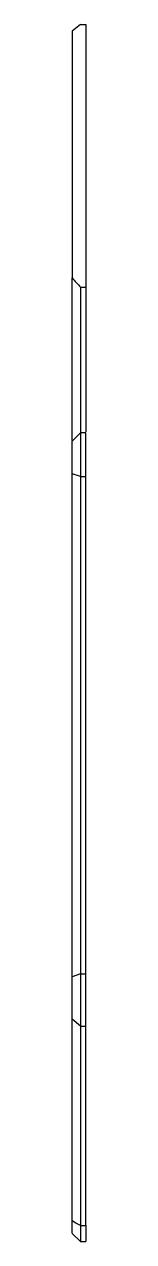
# Paper-space layout '_Droite' of a CAD drawing. Header units: millimetres. Extents: x -3 to 0, y -248 to -28.
import ezdxf

# ---------------------------------------------------------------- set-up
doc = ezdxf.new("R2010")
doc.units = ezdxf.units.MM

psp = doc.layouts.new('_Droite')

# ---------------------------------------------------------------- linework, layer by layer
at = {"color": 7, "linetype": 'Continuous', "lineweight": 25}
for p, q in [((-1, -28.38), (-2.5, -29.61)), ((-1, -28.38), (0, -28.38)), ((0, -28.38), (0, -75.77)), ((-2.5, -29.61), (-2.5, -74.1)), ((-1, -75.77), (0, -75.77)), ((-1, -102.05), (-2.5, -103.55)), ((0, -102.05), (-1, -102.05)), ((-1, -102.05), (-1, -109.87)), ((0, -109.87), (0, -102.05)), ((-2.5, -109.41), (-2.5, -103.55)), ((-1, -109.87), (-2.5, -109.41)), ((-1, -109.87), (0, -109.87)), ((-1, -199.57), (-2.5, -200.11)), ((-1, -199.57), (-1, -208.96)), ((-1, -199.57), (0, -199.57)), ((0, -208.96), (0, -199.57)), ((-2.5, -207.74), (-2.5, -200.11)), ((-1, -208.96), (-2.5, -207.74)), ((-1, -208.96), (0, -208.96)), ((-1, -244.9), (0, -244.9)), ((-2.5, -246.33), (-1, -247.83)), ((-1, -247.83), (0, -247.83))]:
    psp.add_line(p, q, dxfattribs=at)
at = {"color": 7, "linetype": 'Continuous', "lineweight": 25, "flags": 128}
psp.add_lwpolyline([(-1, -244.9), (-1.81, -244.47), (-2.5, -244.1)], dxfattribs=at)
at = {"color": 7, "linetype": 'Continuous', "lineweight": 25}
for points, knots in [([(-2.5, -74.1), (-2.24, -74.38), (-1.74, -74.93), (-1.24, -75.49), (-1, -75.77)], [0, 0, 0, 0, 0.506946, 1, 1, 1, 1]), ([(-2.5, -103.43), (-2.5, -102.89), (-2.5, -101.47), (-2.5, -98.42), (-2.5, -94.86), (-2.5, -91.39), (-2.5, -88.21), (-2.5, -84.3), (-2.5, -79.61), (-2.5, -75.94), (-2.5, -74.1)], [0, 0, 0, 0, 0.092114, 0.243401, 0.393792, 0.49484, 0.595758, 0.69696, 0.848552, 1, 1, 1, 1]), ([(-1, -75.77), (-1, -77.57), (-1, -81.08), (-1, -85.98), (-1, -90.41), (-1, -94.35), (-1, -97.77), (-1, -100.36), (-1, -101.59), (-1, -102.05)], [0, 0, 0, 0, 0.165445, 0.323366, 0.475499, 0.623539, 0.769123, 0.913769, 1, 1, 1, 1]), ([(0, -75.77), (0, -77.66), (0, -81.36), (0, -86.48), (0, -91.2), (0, -95.41), (0, -99.06), (0, -100.93), (0, -101.84)], [0, 0, 0, 0, 0.17687, 0.345356, 0.507518, 0.676523, 0.842934, 1, 1, 1, 1]), ([(-2.5, -200.11), (-2.5, -199.65), (-2.5, -198.74), (-2.5, -197.37), (-2.5, -196.01), (-2.5, -194.19), (-2.5, -191.91), (-2.5, -189.14), (-2.5, -186.38), (-2.5, -182.66), (-2.5, -177.98), (-2.5, -172.32), (-2.5, -166.62), (-2.5, -160.9), (-2.5, -155.16), (-2.5, -149.41), (-2.5, -141.69), (-2.5, -135.12), (-2.5, -129.75), (-2.5, -127.08), (-2.5, -124.03), (-2.5, -121.01), (-2.5, -118.38), (-2.5, -116.14), (-2.5, -113.9), (-2.5, -111.65), (-2.5, -110.16), (-2.5, -109.41)], [0, 0, 0, 0, 0.015939, 0.031705, 0.047296, 0.062715, 0.094341, 0.125365, 0.156936, 0.188007, 0.250713, 0.313379, 0.37573, 0.437862, 0.499893, 0.561955, 0.624189, 0.749514, 0.77451, 0.799619, 0.837026, 0.874664, 0.899464, 0.92439, 0.949449, 0.97465, 1, 1, 1, 1]), ([(-1, -109.87), (-1, -112.41), (-1, -114.97), (-1, -120.08), (-1, -122.62), (-1, -127.76), (-1, -130.35), (-1, -138.13), (-1, -143.3), (-1, -153.64), (-1, -158.8), (-1, -166.51), (-1, -169.07), (-1, -174.19), (-1, -176.73), (-1, -186.21), (-1, -192.97), (-1, -199.57)], [0.7689402, 0.7689402, 0.7689402, 0.7689402, 0.7850333, 0.7850333, 0.8006583, 0.8006583, 0.8162833, 0.8162833, 0.8475333, 0.8475333, 0.8787833, 0.8787833, 0.8944083, 0.8944083, 0.9100333, 0.9100333, 0.9535931, 0.9535931, 0.9535931, 0.9535931]), ([(0, -199.57), (0, -192.97), (0, -186.21), (0, -176.73), (0, -174.19), (0, -169.07), (0, -166.51), (0, -158.8), (0, -153.64), (0, -143.3), (0, -138.13), (0, -130.35), (0, -127.76), (0, -122.62), (0, -120.08), (0, -114.97), (0, -112.41), (0, -109.87)], [0.7689402, 0.7689402, 0.7689402, 0.7689402, 0.8125, 0.8125, 0.828125, 0.828125, 0.84375, 0.84375, 0.875, 0.875, 0.90625, 0.90625, 0.921875, 0.921875, 0.9375, 0.9375, 0.9535931, 0.9535931, 0.9535931, 0.9535931]), ([(-2.5, -244.1), (-2.5, -243.84), (-2.5, -243.32), (-2.5, -242.56), (-2.5, -241.82), (-2.5, -241.09), (-2.5, -239.98), (-2.5, -238.54), (-2.5, -237.06), (-2.5, -235.91), (-2.5, -234.77), (-2.5, -232.81), (-2.5, -230.15), (-2.5, -227.21), (-2.5, -224.54), (-2.5, -222.15), (-2.5, -220.01), (-2.5, -218.12), (-2.5, -216.73), (-2.5, -215.71), (-2.5, -214.99), (-2.5, -214.31), (-2.5, -213.66), (-2.5, -213.14), (-2.5, -212.73), (-2.5, -212.42), (-2.5, -212.11), (-2.5, -211.8), (-2.5, -211.49), (-2.5, -211.06), (-2.5, -210.62), (-2.5, -210.13), (-2.5, -209.75), (-2.5, -209.33), (-2.5, -208.94), (-2.5, -208.61), (-2.5, -208.34), (-2.5, -208.05), (-2.5, -207.84), (-2.5, -207.74)], [0, 0, 0, 0, 0.012895, 0.025584, 0.038069, 0.050351, 0.062429, 0.094347, 0.124696, 0.140257, 0.155825, 0.187003, 0.249686, 0.312424, 0.374681, 0.436819, 0.499147, 0.561881, 0.62458, 0.655881, 0.687171, 0.718462, 0.749762, 0.781073, 0.796731, 0.81239, 0.828049, 0.843706, 0.859362, 0.875014, 0.906307, 0.921952, 0.937575, 0.953162, 0.968726, 0.976733, 0.984307, 0.992396, 1, 1, 1, 1]), ([(-1, -208.96), (-1, -215.2), (-1, -214.79), (-1, -242.14), (-1, -244.9)], [0.2972801, 0.2972801, 0.2972801, 0.2972801, 0.8793121, 0.9455184, 0.9455184, 0.9455184, 0.9455184]), ([(0, -244.9), (0, -242.14), (0, -214.79), (0, -215.2), (0, -208.96)], [0.2972801, 0.2972801, 0.2972801, 0.2972801, 0.3634864, 0.9455184, 0.9455184, 0.9455184, 0.9455184]), ([(-2.5, -246.29), (-2.5, -246.29), (-2.5, -246.32), (-2.5, -245.97), (-2.5, -245.31), (-2.5, -244.5), (-2.5, -244.1)], [0, 0, 0, 0, 0.150281, 0.433409, 0.716502, 1, 1, 1, 1]), ([(-1, -244.9), (-1, -245.37), (-1, -246.32), (-1, -247.22), (-1, -247.76), (-1, -247.78), (-1, -247.79)], [0, 0, 0, 0, 0.247917, 0.511074, 0.78755, 1, 1, 1, 1]), ([(0, -244.9), (0, -245.34), (0, -246.25), (0, -247.16), (0, -247.74), (0, -247.78), (0, -247.79)], [0, 0, 0, 0, 0.235548, 0.48482, 0.764745, 1, 1, 1, 1])]:
    psp.add_open_spline(points, degree=3, knots=knots, dxfattribs=at)

doc.saveas('drawing.dxf')
